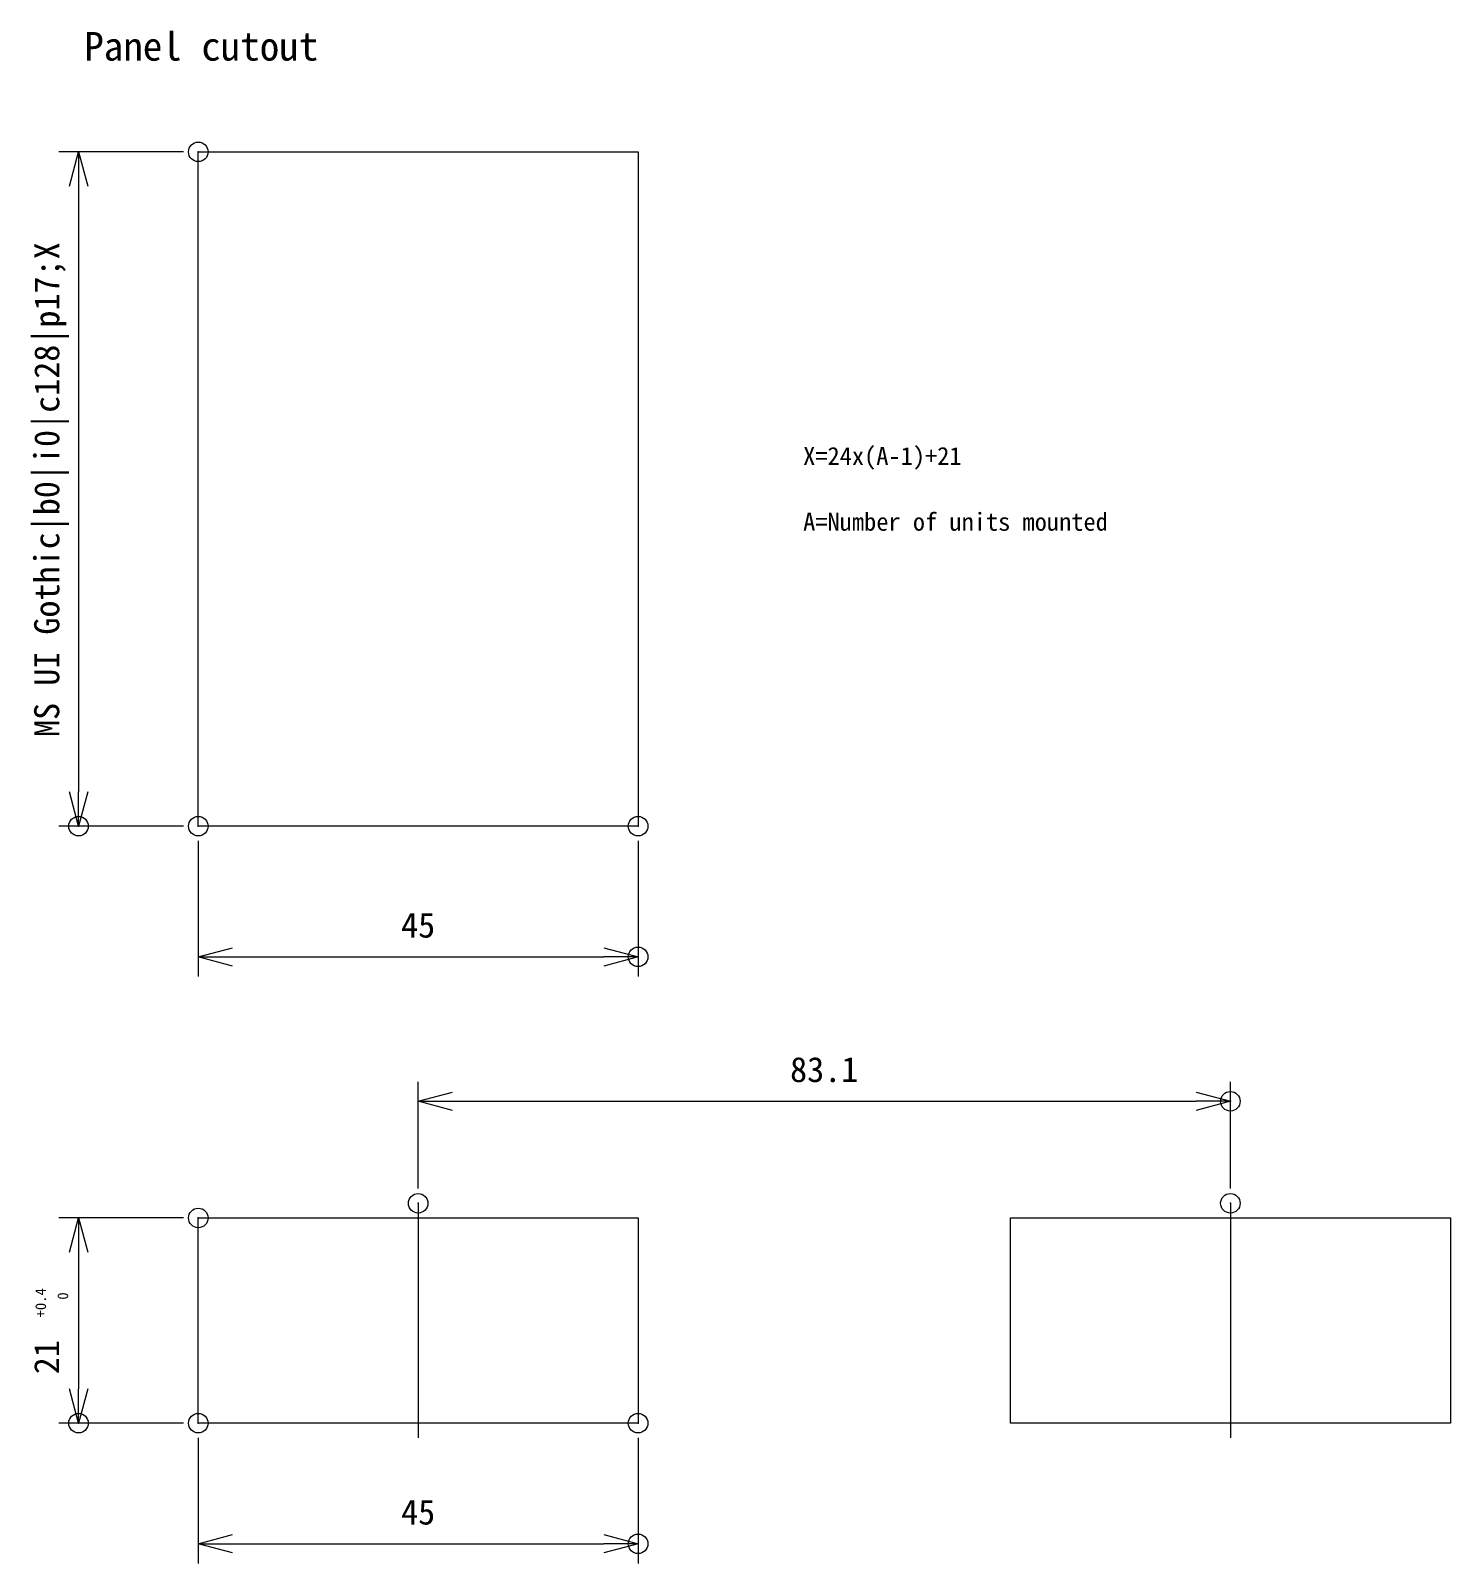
# Model space of a CAD drawing. Units: millimetres at full size. Extents: x -34906 to 7411, y -8440 to 3030.
# Drawn here: x -34574.6 to -34429.4, y -6764.4 to -6607.6 of the extents above; entities that cross this region are included whole.
import ezdxf
from ezdxf.enums import TextEntityAlignment as Align

# ---------------------------------------------------------------- set-up
doc = ezdxf.new("R2010")
doc.units = ezdxf.units.MM
doc.header["$LTSCALE"] = 4
doc.header["$PDMODE"] = 32
doc.header["$PDSIZE"] = 2
doc.linetypes.add('USER1', pattern=[28.575, 19.05, -3.175, 3.175, -3.175])
doc.linetypes.add('USER5', pattern=[50.8, 31.75, -6.35, 6.35, -6.35])
for name, color, linetype, lineweight in [('0-2_01_外形線', 7, 'Continuous', 18), ('0-3_04_中心線', 7, 'USER1', 9), ('0-4_06_文字', 7, 'Continuous', 9), ('0-5_07_寸法線', 7, 'Continuous', 9)]:
    doc.layers.add(name, color=color, linetype=linetype, lineweight=lineweight)
doc.styles.add('ＭＳ ゴシック', font='')
doc.styles.get('ＭＳ ゴシック').set_extended_font_data('MS Gothic')

msp = doc.modelspace()

# ---------------------------------------------------------------- linework, layer by layer
at = {"layer": '0-2_01_外形線'}
for p, q in [((-34557.494, -6619.978), (-34512.494, -6619.978)), ((-34557.494, -6688.978), (-34557.494, -6619.978)), ((-34557.494, -6619.978), (-34512.494, -6619.978)), ((-34557.494, -6688.978), (-34557.494, -6619.978)), ((-34512.494, -6619.978), (-34512.494, -6688.978)), ((-34512.494, -6619.978), (-34512.494, -6688.978)), ((-34512.494, -6688.978), (-34557.494, -6688.978)), ((-34512.494, -6688.978), (-34557.494, -6688.978)), ((-34557.494, -6729.074), (-34512.494, -6729.074)), ((-34557.494, -6750.074), (-34557.494, -6729.074)), ((-34557.494, -6729.074), (-34512.494, -6729.074)), ((-34557.494, -6750.074), (-34557.494, -6729.074)), ((-34512.494, -6729.074), (-34512.494, -6750.074)), ((-34512.494, -6729.074), (-34512.494, -6750.074)), ((-34474.394, -6729.074), (-34429.394, -6729.074)), ((-34474.394, -6750.074), (-34474.394, -6729.074)), ((-34474.394, -6729.074), (-34429.394, -6729.074)), ((-34474.394, -6750.074), (-34474.394, -6729.074)), ((-34429.394, -6729.074), (-34429.394, -6750.074)), ((-34429.394, -6729.074), (-34429.394, -6750.074)), ((-34512.494, -6750.074), (-34557.494, -6750.074)), ((-34512.494, -6750.074), (-34557.494, -6750.074)), ((-34429.394, -6750.074), (-34474.394, -6750.074)), ((-34429.394, -6750.074), (-34474.394, -6750.074))]:
    msp.add_line(p, q, dxfattribs=at)
at = {"layer": '0-3_04_中心線', "color": 1, "linetype": 'USER5', "lineweight": 18}
for p, q in [((-34534.994, -6727.574), (-34534.994, -6751.574)), ((-34534.994, -6727.574), (-34534.994, -6751.574)), ((-34451.894, -6727.574), (-34451.894, -6751.574)), ((-34451.894, -6727.574), (-34451.894, -6751.574))]:
    msp.add_line(p, q, dxfattribs=at)
at = {"layer": '0-5_07_寸法線', "color": 3, "lineweight": 18}
for p, q in [((-34558.994, -6619.978), (-34571.742, -6619.978)), ((-34558.994, -6619.978), (-34571.742, -6619.978)), ((-34569.742, -6623.478), (-34569.742, -6685.478)), ((-34569.742, -6623.478), (-34569.742, -6685.478)), ((-34558.994, -6688.978), (-34571.742, -6688.978)), ((-34558.994, -6688.978), (-34571.742, -6688.978)), ((-34557.494, -6690.478), (-34557.494, -6704.353)), ((-34557.494, -6690.478), (-34557.494, -6704.353)), ((-34512.494, -6690.478), (-34512.494, -6704.353)), ((-34512.494, -6690.478), (-34512.494, -6704.353)), ((-34553.994, -6702.353), (-34515.994, -6702.353)), ((-34553.994, -6702.353), (-34515.994, -6702.353)), ((-34534.994, -6726.074), (-34534.994, -6715.137)), ((-34534.994, -6726.074), (-34534.994, -6715.137)), ((-34451.894, -6726.074), (-34451.894, -6715.137)), ((-34451.894, -6726.074), (-34451.894, -6715.137)), ((-34531.494, -6717.137), (-34455.394, -6717.137)), ((-34531.494, -6717.137), (-34455.394, -6717.137)), ((-34558.994, -6729.074), (-34571.742, -6729.074)), ((-34558.994, -6729.074), (-34571.742, -6729.074)), ((-34569.742, -6732.574), (-34569.742, -6746.574)), ((-34569.742, -6732.574), (-34569.742, -6746.574)), ((-34558.994, -6750.074), (-34571.742, -6750.074)), ((-34558.994, -6750.074), (-34571.742, -6750.074)), ((-34557.494, -6751.574), (-34557.494, -6764.418)), ((-34557.494, -6751.574), (-34557.494, -6764.418)), ((-34512.494, -6751.574), (-34512.494, -6764.418)), ((-34512.494, -6751.574), (-34512.494, -6764.418)), ((-34553.994, -6762.418), (-34515.994, -6762.418)), ((-34553.994, -6762.418), (-34515.994, -6762.418))]:
    msp.add_line(p, q, dxfattribs=at)
at = {"layer": '0-5_07_寸法線'}
for p, q in [((-34569.742, -6619.978), (-34569.742, -6623.478)), ((-34569.742, -6619.978), (-34569.742, -6623.478)), ((-34569.742, -6688.978), (-34569.742, -6685.478)), ((-34569.742, -6688.978), (-34569.742, -6685.478)), ((-34557.494, -6702.353), (-34553.994, -6702.353)), ((-34557.494, -6702.353), (-34553.994, -6702.353)), ((-34512.494, -6702.353), (-34515.994, -6702.353)), ((-34512.494, -6702.353), (-34515.994, -6702.353)), ((-34534.994, -6717.137), (-34531.494, -6717.137)), ((-34534.994, -6717.137), (-34531.494, -6717.137)), ((-34451.894, -6717.137), (-34455.394, -6717.137)), ((-34451.894, -6717.137), (-34455.394, -6717.137)), ((-34569.742, -6729.074), (-34569.742, -6732.574)), ((-34569.742, -6729.074), (-34569.742, -6732.574)), ((-34569.742, -6750.074), (-34569.742, -6746.574)), ((-34569.742, -6750.074), (-34569.742, -6746.574)), ((-34557.494, -6762.418), (-34553.994, -6762.418)), ((-34557.494, -6762.418), (-34553.994, -6762.418)), ((-34512.494, -6762.418), (-34515.994, -6762.418)), ((-34512.494, -6762.418), (-34515.994, -6762.418))]:
    msp.add_line(p, q, dxfattribs=at)
for points in [[(-34570.68, -6623.478), (-34569.742, -6619.978), (-34568.805, -6623.478)], [(-34570.68, -6623.478), (-34569.742, -6619.978), (-34568.805, -6623.478)], [(-34568.805, -6685.478), (-34569.742, -6688.978), (-34570.68, -6685.478)], [(-34568.805, -6685.478), (-34569.742, -6688.978), (-34570.68, -6685.478)], [(-34553.994, -6703.29), (-34557.494, -6702.353), (-34553.994, -6701.415)], [(-34553.994, -6703.29), (-34557.494, -6702.353), (-34553.994, -6701.415)], [(-34515.994, -6701.415), (-34512.494, -6702.353), (-34515.994, -6703.29)], [(-34515.994, -6701.415), (-34512.494, -6702.353), (-34515.994, -6703.29)], [(-34531.494, -6718.075), (-34534.994, -6717.137), (-34531.494, -6716.2)], [(-34531.494, -6718.075), (-34534.994, -6717.137), (-34531.494, -6716.2)], [(-34455.394, -6716.2), (-34451.894, -6717.137), (-34455.394, -6718.075)], [(-34455.394, -6716.2), (-34451.894, -6717.137), (-34455.394, -6718.075)], [(-34570.68, -6732.574), (-34569.742, -6729.074), (-34568.805, -6732.574)], [(-34570.68, -6732.574), (-34569.742, -6729.074), (-34568.805, -6732.574)], [(-34568.805, -6746.574), (-34569.742, -6750.074), (-34570.68, -6746.574)], [(-34568.805, -6746.574), (-34569.742, -6750.074), (-34570.68, -6746.574)], [(-34553.994, -6763.355), (-34557.494, -6762.418), (-34553.994, -6761.48)], [(-34553.994, -6763.355), (-34557.494, -6762.418), (-34553.994, -6761.48)], [(-34515.994, -6761.48), (-34512.494, -6762.418), (-34515.994, -6763.355)], [(-34515.994, -6761.48), (-34512.494, -6762.418), (-34515.994, -6763.355)]]:
    msp.add_lwpolyline(points, dxfattribs=at)
for p in [(-34557.494, -6619.978), (-34569.742, -6688.978), (-34557.494, -6688.978), (-34512.494, -6688.978), (-34512.494, -6702.353), (-34451.894, -6717.137), (-34534.994, -6727.574), (-34451.894, -6727.574), (-34557.494, -6729.074), (-34569.742, -6750.074), (-34557.494, -6750.074), (-34557.494, -6750.074), (-34512.494, -6750.074), (-34512.494, -6762.418)]:
    msp.add_point(p, dxfattribs=at)

# ---------------------------------------------------------------- texts
at = {"layer": '0-4_06_文字', "style": 'ＭＳ ゴシック'}
msp.add_text('Panel cutout', height=2.933, dxfattribs=at).set_placement((-34569.156, -6611.518), align=Align.BOTTOM_LEFT)
msp.add_text('Panel cutout', height=2.933, dxfattribs=at).set_placement((-34569.156, -6611.518), align=Align.BOTTOM_LEFT)
at = {"layer": '0-5_07_寸法線', "style": 'ＭＳ ゴシック'}
for s, height, p in [('MS UI Gothic|b0|i0|c128|p17;X', 2.566, (-34570.942, -6679.853)), ('MS UI Gothic|b0|i0|c128|p17;X', 2.566, (-34570.942, -6679.853)), ('+0.4', 1.1, (-34572.738, -6739.254)), ('+0.4', 1.1, (-34572.738, -6739.254)), ('0', 1.1, (-34570.471, -6737.435)), ('0', 1.1, (-34570.471, -6737.435)), ('21', 2.566, (-34570.96, -6745.069)), ('21', 2.566, (-34570.96, -6745.069))]:
    msp.add_text(s, height=height, rotation=90, dxfattribs=at).set_placement(p, align=Align.BOTTOM_LEFT)
for s, height, p in [('X=24x(A-1)+21', 1.833, (-34495.608, -6652.561)), ('X=24x(A-1)+21', 1.833, (-34495.608, -6652.561)), ('A=Number of units mounted', 1.833, (-34495.608, -6659.296)), ('A=Number of units mounted', 1.833, (-34495.608, -6659.296)), ('45', 2.566, (-34536.744, -6701.153)), ('45', 2.566, (-34536.744, -6701.153)), ('83.1', 2.566, (-34496.944, -6715.937)), ('83.1', 2.566, (-34496.944, -6715.937)), ('45', 2.566, (-34536.744, -6761.218)), ('45', 2.566, (-34536.744, -6761.218))]:
    msp.add_text(s, height=height, dxfattribs=at).set_placement(p, align=Align.BOTTOM_LEFT)

doc.saveas('drawing.dxf')
